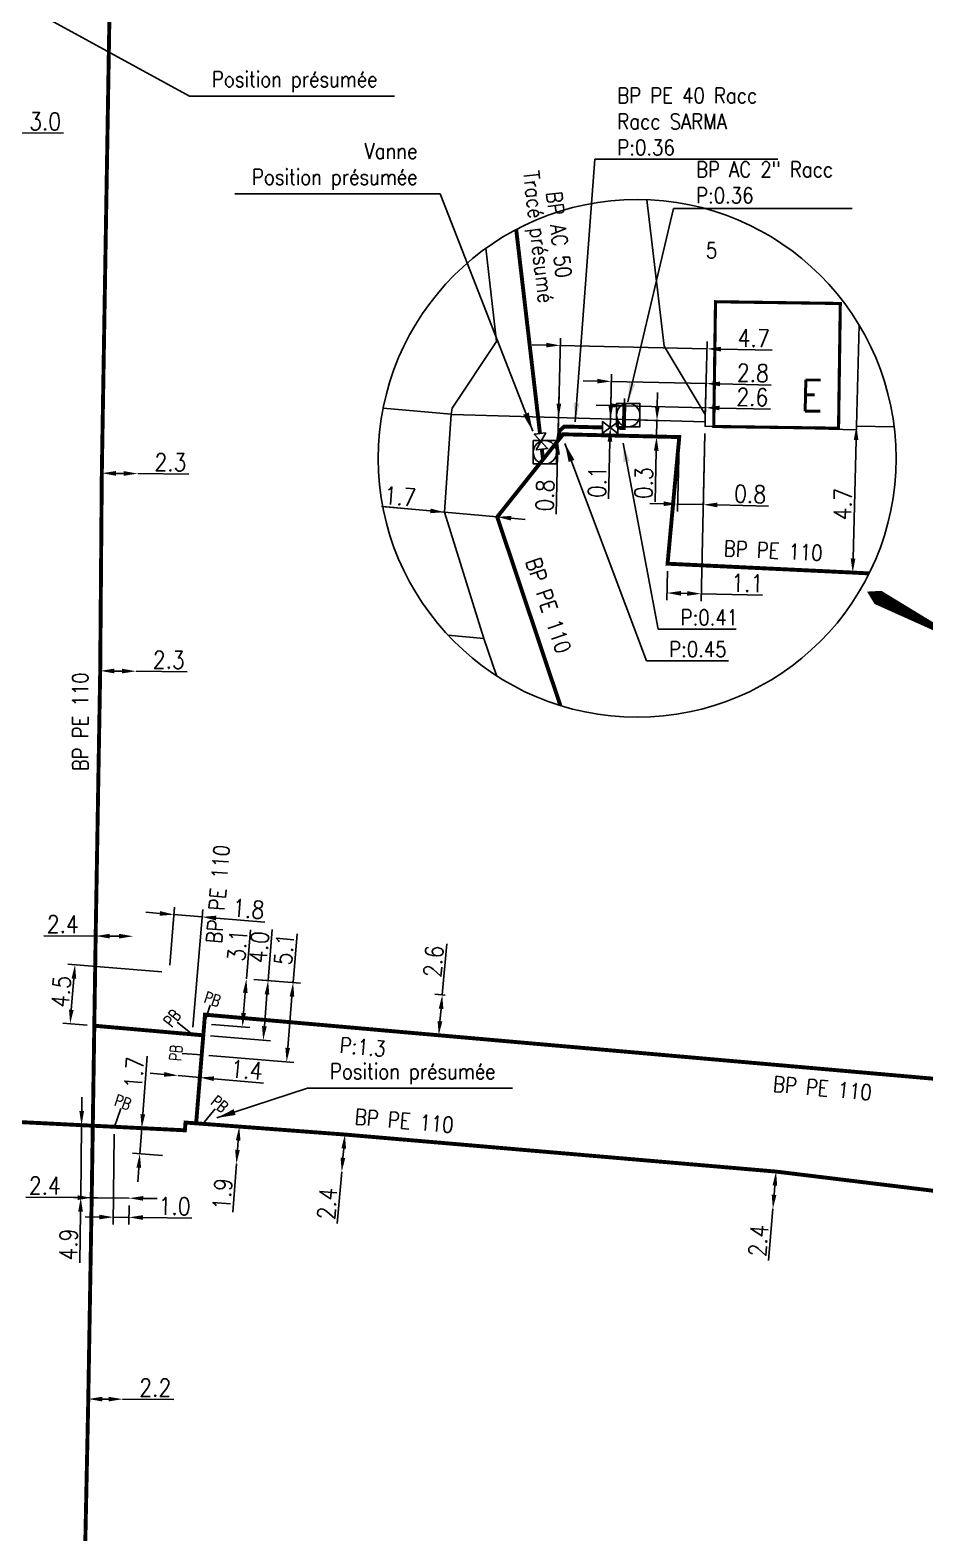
# Model space of a CAD drawing. Header units: millimetres. Extents: x 185000 to 186000, y 127990 to 129010.
# Drawn here: x 185053.1 to 185110.4, y 128600.3 to 128696.7 of the extents above; entities that cross this region are included whole.
import ezdxf
from ezdxf.enums import TextEntityAlignment as Align

# ---------------------------------------------------------------- set-up
doc = ezdxf.new("R2010")
doc.units = ezdxf.units.MM
doc.header["$PDMODE"] = 34
doc.linetypes.add('L_25_PE', pattern=[2000, 1000, 1000])
doc.layers.get('0').update_dxf_attribs({"linetype": 'CONTINUOUS'})
doc.layers.get('DEFPOINTS').update_dxf_attribs({"linetype": 'CONTINUOUS'})
for name, color, linetype in [('L_150', 1, 'CONTINUOUS'), ('L_340', 7, 'CONTINUOUS'), ('L_900', 7, 'CONTINUOUS')]:
    doc.layers.add(name, color=color, linetype=linetype)
doc.styles.add('G_ROMANS', font='ROMANS.SHX', dxfattribs={"width": 0.75})
doc.styles.get("Standard").update_dxf_attribs({"font": 'romans.shx', "width": 0.85})
doc.dimstyles.get("Standard").update_dxf_attribs({"dimtxt": 1.5, "dimasz": 1.2, "dimexe": 0.625, "dimexo": 0.625, "dimgap": 0.25, "dimtad": 1, "dimdec": 1, "dimzin": 0, "dimdsep": 46, "dimtxsty": 'Standard', "dimcen": -0.5, "dimadec": 0, "dimazin": 0, "dimtfac": 1, "dimtdec": 1, "dimtmove": 0, "dimatfit": 3, "dimfxl": 0, "dimtolj": 1, "dimtzin": 0, "dimarcsym": 0})

# ---------------------------------------------------------------- blocks, each defined once
blk = doc.blocks.new('*D486')
at = {"layer": 'DEFPOINTS', "color": 0, "linetype": 'Continuous', "transparency": 16777216}
for p in [(185100.88, 128623.499), (185100.673, 128621.107), (185100.673, 128621.107)]:
    blk.add_point(p, dxfattribs=at)
at = {"layer": 'L_150', "color": 0, "linetype": 'Continuous', "lineweight": -2, "transparency": 16777216}
for p, q in [((185100.802, 128622.602), (185100.751, 128622.004)), ((185100.673, 128621.107), (185100.387, 128617.796))]:
    blk.add_line(p, q, dxfattribs=at)
at = {"layer": 'L_150', "color": 0, "linetype": 'Continuous', "transparency": 16777216}
for points in [[(185100.653, 128622.615), (185100.952, 128622.589), (185100.88, 128623.499)], [(185100.601, 128622.017), (185100.9, 128621.991), (185100.673, 128621.107)]]:
    blk.add_solid(points, dxfattribs=at)
at = {"layer": 'L_150', "color": 0, "linetype": 'Continuous', "transparency": 16777216, "insert": (185099.744, 128619.068), "char_height": 1.125, "attachment_point": 5, "rotation": 85.05959}
blk.add_mtext('\\A1;2.4', dxfattribs=at)
blk = doc.blocks.new('*D487')
at = {"layer": 'DEFPOINTS', "color": 0, "linetype": 'Continuous', "transparency": 16777216}
for p in [(185079.485, 128634.83), (185080.131, 128634.773), (185079.904, 128632.183)]:
    blk.add_point(p, dxfattribs=at)
at = {"layer": 'L_150', "color": 0, "linetype": 'Continuous', "lineweight": -2, "transparency": 16777216}
for p, q in [((185079.485, 128634.83), (185079.771, 128638.096)), ((185079.664, 128634.814), (185079.018, 128634.871)), ((185079.337, 128633.136), (185079.406, 128633.933)), ((185079.437, 128632.224), (185078.791, 128632.281))]:
    blk.add_line(p, q, dxfattribs=at)
at = {"layer": 'L_150', "color": 0, "linetype": 'Continuous', "transparency": 16777216}
for points in [[(185079.257, 128633.946), (185079.556, 128633.92), (185079.485, 128634.83)], [(185079.187, 128633.149), (185079.486, 128633.123), (185079.258, 128632.24)]]:
    blk.add_solid(points, dxfattribs=at)
at = {"layer": 'L_150', "color": 0, "linetype": 'Continuous', "transparency": 16777216, "insert": (185078.92, 128636.976), "char_height": 1.125, "attachment_point": 5, "rotation": 84.99631}
blk.add_mtext('\\A1;2.6', dxfattribs=at)
blk = doc.blocks.new('*D537')
at = {"layer": 'DEFPOINTS', "color": 0, "linetype": 'Continuous', "transparency": 16777216}
for p in [(185073.245, 128625.874), (185073.039, 128623.483), (185073.039, 128623.483)]:
    blk.add_point(p, dxfattribs=at)
at = {"layer": 'L_150', "color": 0, "linetype": 'Continuous', "lineweight": -2, "transparency": 16777216}
for p, q in [((185073.168, 128624.978), (185073.116, 128624.38)), ((185073.039, 128623.483), (185072.752, 128620.171))]:
    blk.add_line(p, q, dxfattribs=at)
at = {"layer": 'L_150', "color": 0, "linetype": 'Continuous', "transparency": 16777216}
for points in [[(185073.018, 128624.99), (185073.317, 128624.965), (185073.245, 128625.874)], [(185072.967, 128624.393), (185073.266, 128624.367), (185073.039, 128623.483)]]:
    blk.add_solid(points, dxfattribs=at)
at = {"layer": 'L_150', "color": 0, "linetype": 'Continuous', "transparency": 16777216, "insert": (185072.11, 128621.443), "char_height": 1.125, "attachment_point": 5, "rotation": 85.06011}
blk.add_mtext('\\A1;2.4', dxfattribs=at)
blk = doc.blocks.new('*D814')
at = {"layer": 'DEFPOINTS', "color": 0, "linetype": 'Continuous', "transparency": 16777216}
for p in [(185048.936, 128690.139), (185048.936, 128690.139), (185051.936, 128690.107)]:
    blk.add_point(p, dxfattribs=at)
at = {"layer": 'L_150', "color": 0, "linetype": 'Continuous', "lineweight": -2, "transparency": 16777216}
for p, q in [((185049.836, 128690.129), (185051.036, 128690.117)), ((185051.936, 128690.107), (185055.214, 128690.073))]:
    blk.add_line(p, q, dxfattribs=at)
at = {"layer": 'L_150', "color": 0, "linetype": 'Continuous', "transparency": 16777216}
for points in [[(185049.837, 128690.279), (185049.834, 128689.979), (185048.936, 128690.139)], [(185051.037, 128690.267), (185051.034, 128689.967), (185051.936, 128690.107)]]:
    blk.add_solid(points, dxfattribs=at)
at = {"layer": 'L_150', "color": 0, "linetype": 'Continuous', "transparency": 16777216, "insert": (185054.033, 128690.835), "char_height": 1.125, "attachment_point": 5, "rotation": 359.40067}
blk.add_mtext('\\A1;3.0', dxfattribs=at)
blk = doc.blocks.new('*D819')
at = {"layer": 'DEFPOINTS', "color": 0, "linetype": 'Continuous', "transparency": 16777216}
for p in [(185062.553, 128629.655), (185062.553, 128629.655), (185064.003, 128630.16)]:
    blk.add_point(p, dxfattribs=at)
at = {"layer": 'L_150', "color": 0, "linetype": 'Continuous', "lineweight": -2, "transparency": 16777216}
for p, q in [((185061.657, 128629.733), (185060.76, 128629.812)), ((185062.553, 128629.655), (185063.948, 128629.532)), ((185063.962, 128629.693), (185063.907, 128629.065)), ((185064.845, 128629.454), (185068.02, 128629.175))]:
    blk.add_line(p, q, dxfattribs=at)
at = {"layer": 'L_150', "color": 0, "linetype": 'Continuous', "transparency": 16777216}
for points in [[(185061.67, 128629.883), (185061.644, 128629.584), (185062.553, 128629.655)], [(185064.858, 128629.603), (185064.832, 128629.304), (185063.948, 128629.532)]]:
    blk.add_solid(points, dxfattribs=at)
at = {"layer": 'L_150', "color": 0, "linetype": 'Continuous', "transparency": 16777216, "insert": (185066.946, 128630.022), "char_height": 1.125, "attachment_point": 5, "rotation": 354.98733}
blk.add_mtext('\\A1;1.4', dxfattribs=at)
blk = doc.blocks.new('*D820')
at = {"layer": 'DEFPOINTS', "color": 0, "linetype": 'Continuous', "transparency": 16777216}
for p in [(185073.245, 128625.874), (185073.039, 128623.483), (185073.039, 128623.483)]:
    blk.add_point(p, dxfattribs=at)
at = {"layer": 'L_150', "color": 0, "linetype": 'Continuous', "lineweight": -2, "transparency": 16777216}
for p, q in [((185073.168, 128624.978), (185073.116, 128624.38)), ((185073.039, 128623.483), (185072.752, 128620.171))]:
    blk.add_line(p, q, dxfattribs=at)
at = {"layer": 'L_150', "color": 0, "linetype": 'Continuous', "transparency": 16777216}
for points in [[(185073.018, 128624.99), (185073.317, 128624.965), (185073.245, 128625.874)], [(185072.967, 128624.393), (185073.266, 128624.367), (185073.039, 128623.483)]]:
    blk.add_solid(points, dxfattribs=at)
at = {"layer": 'L_150', "color": 0, "linetype": 'Continuous', "transparency": 16777216, "insert": (185072.11, 128621.443), "char_height": 1.125, "attachment_point": 5, "rotation": 85.06011}
blk.add_mtext('\\A1;2.4', dxfattribs=at)
blk = doc.blocks.new('*D821')
at = {"layer": 'DEFPOINTS', "color": 0, "linetype": 'Continuous', "transparency": 16777216}
for p in [(185066.931, 128635.861), (185066.931, 128635.861), (185064.228, 128632.973)]:
    blk.add_point(p, dxfattribs=at)
at = {"layer": 'L_340', "color": 0, "linetype": 'Continuous', "lineweight": -2, "transparency": 16777216}
for p, q in [((185066.931, 128635.861), (185067.189, 128638.992)), ((185066.751, 128633.668), (185066.857, 128634.964)), ((185064.695, 128632.934), (185067.144, 128632.733))]:
    blk.add_line(p, q, dxfattribs=at)
at = {"layer": 'L_340', "color": 0, "linetype": 'Continuous', "transparency": 16777216}
for points in [[(185066.708, 128634.976), (185067.007, 128634.951), (185066.931, 128635.861)], [(185066.601, 128633.68), (185066.9, 128633.656), (185066.677, 128632.771)]]:
    blk.add_solid(points, dxfattribs=at)
at = {"layer": 'L_340', "color": 0, "linetype": 'Continuous', "transparency": 16777216, "insert": (185066.355, 128638.005), "char_height": 1.125, "attachment_point": 5, "rotation": 85.28995}
blk.add_mtext('\\A1;3.1', dxfattribs=at)
blk = doc.blocks.new('*D822')
at = {"layer": 'DEFPOINTS', "color": 0, "linetype": 'Continuous', "transparency": 16777216}
for p in [(185066.931, 128635.861), (185069.925, 128635.614), (185064.065, 128630.977)]:
    blk.add_point(p, dxfattribs=at)
at = {"layer": 'L_340', "color": 0, "linetype": 'Continuous', "lineweight": -2, "transparency": 16777216}
for p, q in [((185069.925, 128635.614), (185070.183, 128638.745)), ((185067.399, 128635.822), (185070.392, 128635.576)), ((185069.58, 128631.426), (185069.851, 128634.717)), ((185064.533, 128630.939), (185069.973, 128630.491))]:
    blk.add_line(p, q, dxfattribs=at)
at = {"layer": 'L_340', "color": 0, "linetype": 'Continuous', "transparency": 16777216}
for points in [[(185069.702, 128634.729), (185070.001, 128634.705), (185069.925, 128635.614)], [(185069.43, 128631.438), (185069.729, 128631.414), (185069.506, 128630.529)]]:
    blk.add_solid(points, dxfattribs=at)
at = {"layer": 'L_340', "color": 0, "linetype": 'Continuous', "transparency": 16777216, "insert": (185069.349, 128637.758), "char_height": 1.125, "attachment_point": 5, "rotation": 85.28995}
blk.add_mtext('\\A1;5.1', dxfattribs=at)
blk = doc.blocks.new('*D823')
at = {"layer": 'DEFPOINTS', "color": 0, "linetype": 'Continuous', "transparency": 16777216}
for p in [(185062.287, 128639.978), (185061.981, 128636.269), (185063.469, 128632.298)]:
    blk.add_point(p, dxfattribs=at)
at = {"layer": 'L_340', "color": 0, "linetype": 'Continuous', "lineweight": -2, "transparency": 16777216}
for p, q in [((185062.019, 128636.736), (185062.325, 128640.446)), ((185063.507, 128632.765), (185064.128, 128640.297)), ((185061.39, 128640.052), (185060.493, 128640.126)), ((185062.287, 128639.978), (185064.089, 128639.83)), ((185064.986, 128639.756), (185068.118, 128639.498))]:
    blk.add_line(p, q, dxfattribs=at)
at = {"layer": 'L_340', "color": 0, "linetype": 'Continuous', "transparency": 16777216}
for points in [[(185061.402, 128640.202), (185061.377, 128639.903), (185062.287, 128639.978)], [(185064.998, 128639.906), (185064.974, 128639.607), (185064.089, 128639.83)]]:
    blk.add_solid(points, dxfattribs=at)
at = {"layer": 'L_340', "color": 0, "linetype": 'Continuous', "transparency": 16777216, "insert": (185067.062, 128640.338), "char_height": 1.125, "attachment_point": 5, "rotation": 355.28995}
blk.add_mtext('\\A1;1.8', dxfattribs=at)
blk = doc.blocks.new('L_340_13')
at = {"color": 0, "linetype": 'Continuous', "flags": 128}
blk.add_lwpolyline([(0, 0), (0, 1.25)], dxfattribs=at)
at = {"color": 0, "linetype": 'Continuous', "style": 'G_ROMANS', "width": 0.75}
blk.add_text('PB', height=0.75, dxfattribs=at).set_placement((0, 1.663), align=Align.MIDDLE)
at = {"color": 0, "linetype": 'Continuous', "width": 0.75, "flags": 3}
for tag, p in [('DEF_LEG', (0, -10)), ('DEF_COUP', (0, -12.5)), ('DEF_TYPE', (0, -15))]:
    blk.add_attdef(tag, text='', height=1.2, dxfattribs=at).set_placement(p, align=Align.MIDDLE)
blk = doc.blocks.new('*D824')
at = {"layer": 'DEFPOINTS', "color": 0, "linetype": 'Continuous', "transparency": 16777216}
for p in [(185057.663, 128668.277), (185059.963, 128668.252), (185059.963, 128668.252)]:
    blk.add_point(p, dxfattribs=at)
at = {"layer": 'L_150', "color": 0, "linetype": 'Continuous', "lineweight": -2, "transparency": 16777216}
for p, q in [((185058.563, 128668.267), (185059.063, 128668.262)), ((185059.963, 128668.252), (185063.242, 128668.217))]:
    blk.add_line(p, q, dxfattribs=at)
at = {"layer": 'L_150', "color": 0, "linetype": 'Continuous', "transparency": 16777216}
for points in [[(185058.565, 128668.417), (185058.562, 128668.117), (185057.663, 128668.277)], [(185059.065, 128668.412), (185059.062, 128668.112), (185059.963, 128668.252)]]:
    blk.add_solid(points, dxfattribs=at)
at = {"layer": 'L_150', "color": 0, "linetype": 'Continuous', "transparency": 16777216, "insert": (185062.06, 128668.98), "char_height": 1.125, "attachment_point": 5, "rotation": 359.38921}
blk.add_mtext('\\A1;2.3', dxfattribs=at)
blk = doc.blocks.new('*D825')
at = {"layer": 'DEFPOINTS', "color": 0, "linetype": 'Continuous', "transparency": 16777216}
for p in [(185057.56, 128655.605), (185059.86, 128655.58), (185059.86, 128655.58)]:
    blk.add_point(p, dxfattribs=at)
at = {"layer": 'L_150', "color": 0, "linetype": 'Continuous', "lineweight": -2, "transparency": 16777216}
for p, q in [((185058.46, 128655.595), (185058.96, 128655.59)), ((185059.86, 128655.58), (185063.138, 128655.545))]:
    blk.add_line(p, q, dxfattribs=at)
at = {"layer": 'L_150', "color": 0, "linetype": 'Continuous', "transparency": 16777216}
for points in [[(185058.462, 128655.745), (185058.458, 128655.445), (185057.56, 128655.605)], [(185058.962, 128655.74), (185058.958, 128655.44), (185059.86, 128655.58)]]:
    blk.add_solid(points, dxfattribs=at)
at = {"layer": 'L_150', "color": 0, "linetype": 'Continuous', "transparency": 16777216, "insert": (185061.957, 128656.308), "char_height": 1.125, "attachment_point": 5, "rotation": 359.38864}
blk.add_mtext('\\A1;2.3', dxfattribs=at)
blk = doc.blocks.new('*D839')
at = {"layer": 'DEFPOINTS', "color": 0, "linetype": 'Continuous', "transparency": 16777216}
for p in [(185056.796, 128608.916), (185058.996, 128608.907), (185058.996, 128608.907)]:
    blk.add_point(p, dxfattribs=at)
at = {"layer": 'L_150', "color": 0, "linetype": 'Continuous', "lineweight": -2, "transparency": 16777216}
for p, q in [((185057.696, 128608.912), (185058.096, 128608.911)), ((185058.996, 128608.907), (185062.275, 128608.893))]:
    blk.add_line(p, q, dxfattribs=at)
at = {"layer": 'L_150', "color": 0, "linetype": 'Continuous', "transparency": 16777216}
for points in [[(185057.697, 128609.062), (185057.695, 128608.762), (185056.796, 128608.916)], [(185058.097, 128609.061), (185058.095, 128608.761), (185058.996, 128608.907)]]:
    blk.add_solid(points, dxfattribs=at)
at = {"layer": 'L_150', "color": 0, "linetype": 'Continuous', "transparency": 16777216, "insert": (185061.088, 128609.648), "char_height": 1.125, "attachment_point": 5, "rotation": 359.76558}
blk.add_mtext('\\A1;2.2', dxfattribs=at)
blk = doc.blocks.new('*D840')
at = {"layer": 'DEFPOINTS', "color": 0, "linetype": 'Continuous', "transparency": 16777216}
for p in [(185057.269, 128638.601), (185059.669, 128638.588), (185059.669, 128638.588)]:
    blk.add_point(p, dxfattribs=at)
at = {"layer": 'L_150', "color": 0, "linetype": 'Continuous', "lineweight": -2, "transparency": 16777216}
for p, q in [((185057.269, 128638.601), (185053.945, 128638.619)), ((185058.769, 128638.593), (185058.169, 128638.596))]:
    blk.add_line(p, q, dxfattribs=at)
at = {"layer": 'L_150', "color": 0, "linetype": 'Continuous', "transparency": 16777216}
for points in [[(185058.17, 128638.746), (185058.168, 128638.446), (185057.269, 128638.601)], [(185058.77, 128638.743), (185058.768, 128638.443), (185059.669, 128638.588)]]:
    blk.add_solid(points, dxfattribs=at)
at = {"layer": 'L_150', "color": 0, "linetype": 'Continuous', "transparency": 16777216, "insert": (185055.161, 128639.362), "char_height": 1.125, "attachment_point": 5, "rotation": 359.69381}
blk.add_mtext('\\A1;2.4', dxfattribs=at)
blk = doc.blocks.new('*D67')
at = {"layer": 'DEFPOINTS', "color": 0, "linetype": 'Continuous', "transparency": 16777216}
for p in [(185066.931, 128635.861), (185068.323, 128635.746), (185064.168, 128632.236)]:
    blk.add_point(p, dxfattribs=at)
at = {"layer": 'L_150', "color": 0, "linetype": 'Continuous', "lineweight": -2, "transparency": 16777216}
for p, q in [((185068.323, 128635.746), (185068.592, 128639.014)), ((185067.399, 128635.822), (185068.79, 128635.708)), ((185068.082, 128632.817), (185068.249, 128634.849)), ((185064.635, 128632.198), (185068.475, 128631.881))]:
    blk.add_line(p, q, dxfattribs=at)
at = {"layer": 'L_150', "color": 0, "linetype": 'Continuous', "transparency": 16777216}
for points in [[(185068.1, 128634.861), (185068.399, 128634.837), (185068.323, 128635.746)], [(185067.932, 128632.829), (185068.231, 128632.805), (185068.008, 128631.92)]]:
    blk.add_solid(points, dxfattribs=at)
at = {"layer": 'L_150', "color": 0, "linetype": 'Continuous', "transparency": 16777216, "insert": (185067.747, 128637.89), "char_height": 1.125, "attachment_point": 5, "rotation": 85.28995}
blk.add_mtext('\\A1;4.0', dxfattribs=at)
blk = doc.blocks.new('*D68')
at = {"layer": 'DEFPOINTS', "color": 0, "linetype": 'Continuous', "transparency": 16777216}
for p in [(185066.472, 128626.385), (185066.291, 128623.992), (185066.291, 128623.992)]:
    blk.add_point(p, dxfattribs=at)
at = {"layer": 'L_150', "color": 0, "linetype": 'Continuous', "lineweight": -2, "transparency": 16777216}
for p, q in [((185066.404, 128625.487), (185066.359, 128624.889)), ((185066.291, 128623.992), (185066.059, 128620.904))]:
    blk.add_line(p, q, dxfattribs=at)
at = {"layer": 'L_150', "color": 0, "linetype": 'Continuous', "transparency": 16777216}
for points in [[(185066.254, 128625.499), (185066.553, 128625.476), (185066.472, 128626.385)], [(185066.209, 128624.9), (185066.508, 128624.878), (185066.291, 128623.992)]]:
    blk.add_solid(points, dxfattribs=at)
at = {"layer": 'L_150', "color": 0, "linetype": 'Continuous', "transparency": 16777216, "insert": (185065.393, 128622.055), "char_height": 1.125, "attachment_point": 5, "rotation": 85.69097}
blk.add_mtext('\\A1;1.9', dxfattribs=at)
blk = doc.blocks.new('*D69')
at = {"layer": 'DEFPOINTS', "color": 0, "linetype": 'Continuous', "transparency": 16777216}
for p in [(185060.222, 128626.275), (185060.1, 128624.644), (185062.014, 128624.5)]:
    blk.add_point(p, dxfattribs=at)
at = {"layer": 'L_150', "color": 0, "linetype": 'Continuous', "lineweight": -2, "transparency": 16777216}
for p, q in [((185060.29, 128627.173), (185060.57, 128630.889)), ((185060.1, 128624.644), (185060.222, 128626.275)), ((185061.547, 128624.535), (185059.632, 128624.68)), ((185060.032, 128623.747), (185059.964, 128622.849))]:
    blk.add_line(p, q, dxfattribs=at)
at = {"layer": 'L_150', "color": 0, "linetype": 'Continuous', "transparency": 16777216}
for points in [[(185060.14, 128627.184), (185060.44, 128627.161), (185060.222, 128626.275)], [(185059.882, 128623.758), (185060.181, 128623.736), (185060.1, 128624.644)]]:
    blk.add_solid(points, dxfattribs=at)
at = {"layer": 'L_150', "color": 0, "linetype": 'Continuous', "transparency": 16777216, "insert": (185059.738, 128629.828), "char_height": 1.125, "attachment_point": 5, "rotation": 85.69097}
blk.add_mtext('\\A1;1.7', dxfattribs=at)
blk = doc.blocks.new('*D71')
at = {"layer": 'DEFPOINTS', "color": 0, "linetype": 'Continuous', "transparency": 16777216}
for p in [(185055.946, 128636.766), (185061.981, 128636.269), (185057.182, 128632.852)]:
    blk.add_point(p, dxfattribs=at)
at = {"layer": 'L_150', "color": 0, "linetype": 'Continuous', "lineweight": -2, "transparency": 16777216}
for p, q in [((185061.514, 128636.307), (185055.479, 128636.804)), ((185055.708, 128633.877), (185055.873, 128635.869)), ((185056.715, 128632.891), (185055.167, 128633.018))]:
    blk.add_line(p, q, dxfattribs=at)
at = {"layer": 'L_150', "color": 0, "linetype": 'Continuous', "transparency": 16777216}
for points in [[(185055.723, 128635.881), (185056.022, 128635.857), (185055.946, 128636.766)], [(185055.559, 128633.889), (185055.858, 128633.864), (185055.635, 128632.98)]]:
    blk.add_solid(points, dxfattribs=at)
at = {"layer": 'L_150', "color": 0, "linetype": 'Continuous', "transparency": 16777216, "insert": (185055.051, 128635.035), "char_height": 1.125, "attachment_point": 5, "rotation": 85.28995}
blk.add_mtext('\\A1;4.5', dxfattribs=at)
blk = doc.blocks.new('*D257')
at = {"layer": 'DEFPOINTS', "color": 0, "linetype": 'Continuous', "transparency": 16777216}
for p in [(185096.326, 128671.286), (185093.925, 128662.475), (185093.883, 128660.597)]:
    blk.add_point(p, dxfattribs=at)
at = {"layer": 'L_900', "color": 0, "linetype": 'Continuous', "lineweight": -2, "transparency": 16777216}
for p, q in [((185096.316, 128670.817), (185096.072, 128660.079)), ((185093.915, 128662.007), (185093.872, 128660.129)), ((185094.783, 128660.577), (185095.182, 128660.568)), ((185096.082, 128660.547), (185100.006, 128660.458))]:
    blk.add_line(p, q, dxfattribs=at)
at = {"layer": 'L_900', "color": 0, "linetype": 'Continuous', "transparency": 16777216}
for points in [[(185094.786, 128660.727), (185094.779, 128660.427), (185093.883, 128660.597)], [(185095.186, 128660.718), (185095.179, 128660.418), (185096.082, 128660.547)]]:
    blk.add_solid(points, dxfattribs=at)
at = {"layer": 'L_900', "color": 0, "linetype": 'Continuous', "transparency": 16777216, "insert": (185099.039, 128661.23), "char_height": 1.125, "attachment_point": 5, "rotation": 358.69824}
blk.add_mtext('\\A1;1.1', dxfattribs=at)
blk = doc.blocks.new('*D258')
at = {"layer": 'DEFPOINTS', "color": 0, "linetype": 'Continuous', "transparency": 16777216}
for p in [(185106.031, 128671.304), (185106.031, 128671.304), (185105.79, 128661.907)]:
    blk.add_point(p, dxfattribs=at)
at = {"layer": 'L_900', "color": 0, "linetype": 'Continuous', "lineweight": -2, "transparency": 16777216}
blk.add_line((185105.813, 128662.807), (185106.008, 128670.404), dxfattribs=at)
at = {"layer": 'L_900', "color": 0, "linetype": 'Continuous', "transparency": 16777216}
for points in [[(185105.858, 128670.408), (185106.158, 128670.401), (185106.031, 128671.304)], [(185105.663, 128662.811), (185105.963, 128662.803), (185105.79, 128661.907)]]:
    blk.add_solid(points, dxfattribs=at)
at = {"layer": 'L_900', "color": 0, "linetype": 'Continuous', "transparency": 16777216, "insert": (185105.152, 128666.285), "char_height": 1.125, "attachment_point": 5, "rotation": 88.53106}
blk.add_mtext('\\A1;4.7', dxfattribs=at)
blk = doc.blocks.new('*D259')
at = {"layer": 'DEFPOINTS', "color": 0, "linetype": 'Continuous', "transparency": 16777216}
for p in [(185096.444, 128676.255), (185096.326, 128671.286), (185086.902, 128670.361)]:
    blk.add_point(p, dxfattribs=at)
at = {"layer": 'L_900', "color": 0, "linetype": 'Continuous', "lineweight": -2, "transparency": 16777216}
for p, q in [((185086.913, 128670.829), (185087.058, 128676.938)), ((185086.147, 128676.49), (185085.247, 128676.511)), ((185087.047, 128676.47), (185096.444, 128676.255)), ((185096.337, 128671.754), (185096.455, 128676.723)), ((185097.344, 128676.234), (185100.622, 128676.159))]:
    blk.add_line(p, q, dxfattribs=at)
at = {"layer": 'L_900', "color": 0, "linetype": 'Continuous', "transparency": 16777216}
for points in [[(185086.15, 128676.64), (185086.144, 128676.34), (185087.047, 128676.47)], [(185097.347, 128676.384), (185097.341, 128676.084), (185096.444, 128676.255)]]:
    blk.add_solid(points, dxfattribs=at)
at = {"layer": 'L_900', "color": 0, "linetype": 'Continuous', "transparency": 16777216, "insert": (185099.45, 128676.936), "char_height": 1.125, "attachment_point": 5, "rotation": 358.68983}
blk.add_mtext('\\A1;4.7', dxfattribs=at)
blk = doc.blocks.new('*D260')
at = {"layer": 'DEFPOINTS', "color": 0, "linetype": 'Continuous', "transparency": 16777216}
for p in [(185096.391, 128674.022), (185090.254, 128671.202), (185096.326, 128671.286)]:
    blk.add_point(p, dxfattribs=at)
at = {"layer": 'L_900', "color": 0, "linetype": 'Continuous', "lineweight": -2, "transparency": 16777216}
for p, q in [((185089.424, 128674.181), (185088.524, 128674.201)), ((185090.265, 128671.67), (185090.335, 128674.629)), ((185090.324, 128674.16), (185096.391, 128674.022)), ((185096.337, 128671.754), (185096.402, 128674.491)), ((185097.291, 128674.002), (185100.569, 128673.927))]:
    blk.add_line(p, q, dxfattribs=at)
at = {"layer": 'L_900', "color": 0, "linetype": 'Continuous', "transparency": 16777216}
for points in [[(185089.428, 128674.33), (185089.421, 128674.031), (185090.324, 128674.16)], [(185097.294, 128674.152), (185097.288, 128673.852), (185096.391, 128674.022)]]:
    blk.add_solid(points, dxfattribs=at)
at = {"layer": 'L_900', "color": 0, "linetype": 'Continuous', "transparency": 16777216, "insert": (185099.397, 128674.704), "char_height": 1.125, "attachment_point": 5, "rotation": 358.69824}
blk.add_mtext('\\A1;2.8', dxfattribs=at)
blk = doc.blocks.new('*D261')
at = {"layer": 'DEFPOINTS', "color": 0, "linetype": 'Continuous', "transparency": 16777216}
for p in [(185096.353, 128672.479), (185091.135, 128671.716), (185096.326, 128671.286)]:
    blk.add_point(p, dxfattribs=at)
at = {"layer": 'L_900', "color": 0, "linetype": 'Continuous', "lineweight": -2, "transparency": 16777216}
for p, q in [((185091.145, 128672.185), (185091.166, 128673.066)), ((185090.255, 128672.618), (185089.355, 128672.639)), ((185091.155, 128672.598), (185096.353, 128672.479)), ((185096.337, 128671.754), (185096.364, 128672.947)), ((185097.253, 128672.458), (185100.531, 128672.383))]:
    blk.add_line(p, q, dxfattribs=at)
at = {"layer": 'L_900', "color": 0, "linetype": 'Continuous', "transparency": 16777216}
for points in [[(185090.259, 128672.768), (185090.252, 128672.468), (185091.155, 128672.598)], [(185097.257, 128672.608), (185097.25, 128672.308), (185096.353, 128672.479)]]:
    blk.add_solid(points, dxfattribs=at)
at = {"layer": 'L_900', "color": 0, "linetype": 'Continuous', "transparency": 16777216, "insert": (185099.359, 128673.16), "char_height": 1.125, "attachment_point": 5, "rotation": 358.68983}
blk.add_mtext('\\A1;2.6', dxfattribs=at)
blk = doc.blocks.new('*D262')
at = {"layer": 'DEFPOINTS', "color": 0, "linetype": 'Continuous', "transparency": 16777216}
for p in [(185079.62, 128665.78), (185079.62, 128665.78), (185083.006, 128665.473)]:
    blk.add_point(p, dxfattribs=at)
at = {"layer": 'L_900', "color": 0, "linetype": 'Continuous', "lineweight": -2, "transparency": 16777216}
for p, q in [((185078.724, 128665.861), (185075.594, 128666.145)), ((185083.006, 128665.473), (185079.62, 128665.78)), ((185083.902, 128665.392), (185084.799, 128665.311))]:
    blk.add_line(p, q, dxfattribs=at)
at = {"layer": 'L_900', "color": 0, "linetype": 'Continuous', "transparency": 16777216}
for points in [[(185078.737, 128666.011), (185078.71, 128665.712), (185079.62, 128665.78)], [(185083.916, 128665.542), (185083.889, 128665.243), (185083.006, 128665.473)]]:
    blk.add_solid(points, dxfattribs=at)
at = {"layer": 'L_900', "color": 0, "linetype": 'Continuous', "transparency": 16777216, "insert": (185076.779, 128666.79), "char_height": 1.125, "attachment_point": 5, "rotation": 354.82601}
blk.add_mtext('\\A1;1.7', dxfattribs=at)
blk = doc.blocks.new('*D263')
at = {"layer": 'DEFPOINTS', "color": 0, "linetype": 'Continuous', "transparency": 16777216}
for p in [(185086.937, 128671.84), (185086.937, 128671.84), (185086.902, 128670.361)]:
    blk.add_point(p, dxfattribs=at)
at = {"layer": 'L_900', "color": 0, "linetype": 'Continuous', "lineweight": -2, "transparency": 16777216}
for p, q in [((185086.958, 128672.74), (185086.979, 128673.64)), ((185086.937, 128671.84), (185086.902, 128670.361)), ((185086.88, 128669.461), (185086.789, 128665.642))]:
    blk.add_line(p, q, dxfattribs=at)
at = {"layer": 'L_900', "color": 0, "linetype": 'Continuous', "transparency": 16777216}
for points in [[(185086.808, 128672.743), (185087.108, 128672.736), (185086.937, 128671.84)], [(185086.73, 128669.464), (185087.03, 128669.457), (185086.902, 128670.361)]]:
    blk.add_solid(points, dxfattribs=at)
at = {"layer": 'L_900', "color": 0, "linetype": 'Continuous', "transparency": 16777216, "insert": (185086.068, 128666.848), "char_height": 1.125, "attachment_point": 5, "rotation": 88.63892}
blk.add_mtext('\\A1;0.8', dxfattribs=at)
blk = doc.blocks.new('*D264')
at = {"layer": 'DEFPOINTS', "color": 0, "linetype": 'Continuous', "transparency": 16777216}
for p in [(185090.735, 128671.728), (185093.245, 128671.653), (185090.71, 128670.688)]:
    blk.add_point(p, dxfattribs=at)
at = {"layer": 'L_900', "color": 0, "linetype": 'Continuous', "lineweight": -2, "transparency": 16777216}
for p, q in [((185093.266, 128672.553), (185093.288, 128673.453)), ((185091.204, 128671.714), (185093.714, 128671.64)), ((185093.245, 128671.653), (185093.22, 128670.614)), ((185091.179, 128670.674), (185093.689, 128670.6)), ((185093.199, 128669.714), (185093.121, 128666.436))]:
    blk.add_line(p, q, dxfattribs=at)
at = {"layer": 'L_900', "color": 0, "linetype": 'Continuous', "transparency": 16777216}
for points in [[(185093.116, 128672.557), (185093.416, 128672.55), (185093.245, 128671.653)], [(185093.049, 128669.718), (185093.349, 128669.71), (185093.22, 128670.614)]]:
    blk.add_solid(points, dxfattribs=at)
at = {"layer": 'L_900', "color": 0, "linetype": 'Continuous', "transparency": 16777216, "insert": (185092.4, 128667.643), "char_height": 1.125, "attachment_point": 5, "rotation": 88.63892}
blk.add_mtext('\\A1;0.3', dxfattribs=at)
blk = doc.blocks.new('*D265')
at = {"layer": 'DEFPOINTS', "color": 0, "linetype": 'Continuous', "transparency": 16777216}
for p in [(185096.326, 128671.286), (185094.675, 128670.594), (185096.212, 128666.262)]:
    blk.add_point(p, dxfattribs=at)
at = {"layer": 'L_900', "color": 0, "linetype": 'Continuous', "lineweight": -2, "transparency": 16777216}
for p, q in [((185094.665, 128670.125), (185094.567, 128665.83)), ((185096.316, 128670.817), (185096.201, 128665.793)), ((185093.678, 128666.32), (185092.778, 128666.34)), ((185094.578, 128666.299), (185096.212, 128666.262)), ((185097.112, 128666.241), (185100.39, 128666.167))]:
    blk.add_line(p, q, dxfattribs=at)
at = {"layer": 'L_900', "color": 0, "linetype": 'Continuous', "transparency": 16777216}
for points in [[(185093.681, 128666.469), (185093.675, 128666.17), (185094.578, 128666.299)], [(185097.115, 128666.391), (185097.108, 128666.092), (185096.212, 128666.262)]]:
    blk.add_solid(points, dxfattribs=at)
at = {"layer": 'L_900', "color": 0, "linetype": 'Continuous', "transparency": 16777216, "insert": (185099.218, 128666.944), "char_height": 1.125, "attachment_point": 5, "rotation": 358.69824}
blk.add_mtext('\\A1;0.8', dxfattribs=at)
blk = doc.blocks.new('*D266')
at = {"layer": 'DEFPOINTS', "color": 0, "linetype": 'Continuous', "transparency": 16777216}
for p in [(185090.254, 128671.202), (185090.267, 128671.742), (185090.267, 128671.742)]:
    blk.add_point(p, dxfattribs=at)
at = {"layer": 'L_900', "color": 0, "linetype": 'Continuous', "lineweight": -2, "transparency": 16777216}
for p, q in [((185090.288, 128672.641), (185090.309, 128673.541)), ((185090.267, 128671.742), (185090.254, 128671.202)), ((185090.232, 128670.302), (185090.145, 128666.644))]:
    blk.add_line(p, q, dxfattribs=at)
at = {"layer": 'L_900', "color": 0, "linetype": 'Continuous', "transparency": 16777216}
for points in [[(185090.138, 128672.645), (185090.438, 128672.638), (185090.267, 128671.742)], [(185090.082, 128670.306), (185090.382, 128670.298), (185090.254, 128671.202)]]:
    blk.add_solid(points, dxfattribs=at)
at = {"layer": 'L_900', "color": 0, "linetype": 'Continuous', "transparency": 16777216, "insert": (185089.421, 128667.714), "char_height": 1.125, "attachment_point": 5, "rotation": 88.63892}
blk.add_mtext('\\A1;0.1', dxfattribs=at)
blk = doc.blocks.new('L_300_09')
at = {"color": 0, "linetype": 'Continuous', "flags": 128}
blk.add_lwpolyline([(0.5, -0.375), (-0.5, 0.375), (-0.5, -0.375), (0.5, 0.375), (0.5, -0.375)], dxfattribs=at)
at = {"color": 0, "linetype": 'Continuous', "width": 0.75}
blk.add_attdef('NUM', text='', height=1, dxfattribs=at).set_placement((0, 1.691), align=Align.MIDDLE_CENTER)
at = {"color": 0, "linetype": 'Continuous', "width": 0.75, "flags": 3}
for tag, p in [('DEF_LEG', (0, -5)), ('DEF_COUP', (0, -7.5)), ('DEF_TYPE', (0, -10))]:
    blk.add_attdef(tag, text='', height=1.2, dxfattribs=at).set_placement(p, align=Align.MIDDLE)
blk = doc.blocks.new('*D320')
at = {"layer": 'DEFPOINTS', "color": 0, "linetype": 'Continuous', "transparency": 16777216}
for p in [(185058.466, 128626.372), (185059.415, 128621.792), (185059.401, 128620.565)]:
    blk.add_point(p, dxfattribs=at)
at = {"layer": 'L_340', "color": 0, "linetype": 'Continuous', "lineweight": -2, "transparency": 16777216}
for p, q in [((185058.461, 128625.903), (185058.396, 128620.107)), ((185059.41, 128621.323), (185059.396, 128620.096)), ((185057.501, 128620.586), (185056.601, 128620.596)), ((185058.401, 128620.576), (185059.401, 128620.565)), ((185060.301, 128620.555), (185063.443, 128620.519))]:
    blk.add_line(p, q, dxfattribs=at)
at = {"layer": 'L_340', "color": 0, "linetype": 'Continuous', "transparency": 16777216}
for points in [[(185057.503, 128620.736), (185057.499, 128620.436), (185058.401, 128620.576)], [(185060.303, 128620.705), (185060.299, 128620.405), (185059.401, 128620.565)]]:
    blk.add_solid(points, dxfattribs=at)
at = {"layer": 'L_340', "color": 0, "linetype": 'Continuous', "transparency": 16777216, "insert": (185062.33, 128621.282), "char_height": 1.125, "attachment_point": 5, "rotation": 359.3572}
blk.add_mtext('\\A1;1.0', dxfattribs=at)
blk = doc.blocks.new('*D321')
at = {"layer": 'DEFPOINTS', "color": 0, "linetype": 'Continuous', "transparency": 16777216}
for p in [(185057.015, 128621.819), (185059.415, 128621.792), (185059.415, 128621.792)]:
    blk.add_point(p, dxfattribs=at)
at = {"layer": 'L_150', "color": 0, "linetype": 'Continuous', "lineweight": -2, "transparency": 16777216}
for p, q in [((185056.115, 128621.829), (185052.791, 128621.866)), ((185059.415, 128621.792), (185057.015, 128621.819)), ((185060.315, 128621.782), (185061.215, 128621.772))]:
    blk.add_line(p, q, dxfattribs=at)
at = {"layer": 'L_150', "color": 0, "linetype": 'Continuous', "transparency": 16777216}
for points in [[(185056.117, 128621.979), (185056.113, 128621.679), (185057.015, 128621.819)], [(185060.316, 128621.932), (185060.313, 128621.632), (185059.415, 128621.792)]]:
    blk.add_solid(points, dxfattribs=at)
at = {"layer": 'L_150', "color": 0, "linetype": 'Continuous', "transparency": 16777216, "insert": (185054.012, 128622.602), "char_height": 1.125, "attachment_point": 5, "rotation": 359.3572}
blk.add_mtext('\\A1;2.4', dxfattribs=at)
blk = doc.blocks.new('*D322')
at = {"layer": 'DEFPOINTS', "color": 0, "linetype": 'Continuous', "transparency": 16777216}
for p in [(185056.363, 128626.476), (185056.311, 128621.827), (185059.415, 128621.792)]:
    blk.add_point(p, dxfattribs=at)
at = {"layer": 'L_150', "color": 0, "linetype": 'Continuous', "lineweight": -2, "transparency": 16777216}
for p, q in [((185056.373, 128627.376), (185056.383, 128628.276)), ((185056.363, 128626.476), (185056.311, 128621.827)), ((185058.946, 128621.797), (185055.842, 128621.832)), ((185056.301, 128620.927), (185056.264, 128617.645))]:
    blk.add_line(p, q, dxfattribs=at)
at = {"layer": 'L_150', "color": 0, "linetype": 'Continuous', "transparency": 16777216}
for points in [[(185056.223, 128627.378), (185056.523, 128627.375), (185056.363, 128626.476)], [(185056.151, 128620.928), (185056.451, 128620.925), (185056.311, 128621.827)]]:
    blk.add_solid(points, dxfattribs=at)
at = {"layer": 'L_150', "color": 0, "linetype": 'Continuous', "transparency": 16777216, "insert": (185055.527, 128618.82), "char_height": 1.125, "attachment_point": 5, "rotation": 89.3572}
blk.add_mtext('\\A1;4.9', dxfattribs=at)

msp = doc.modelspace()

# ---------------------------------------------------------------- linework, layer by layer
at = {"layer": 'L_150', "linetype": 'L_25_PE', "flags": 128}
msp.add_lwpolyline([(185058.21, 128701.021, 0.25, 0.25, 0), (185058.199, 128700.396, 0.25, 0.25, 0), (185057.663, 128668.277, 0.25, 0.25, 0), (185057.56, 128655.605, 0.25, 0.25, 0), (185057.269, 128638.601, 0.25, 0.25, 0), (185057.182, 128632.852, 0.25, 0.25, 0), (185057.015, 128621.819, 0, 0, 0)], format="xyseb", dxfattribs=at)
at = {"layer": 'L_150', "linetype": 'L_25_PE', "const_width": 0.25, "flags": 128}
for points in [[(185063.709, 128626.593), (185063.999, 128630.161), (185064.065, 128630.977), (185064.168, 128632.236), (185064.228, 128632.973), (185064.275, 128633.56), (185072.36, 128632.848), (185079.904, 128632.183), (185114.418, 128629.151), (185118.658, 128628.792), (185120.321, 128629.953), (185120.856, 128629.974, 0.158671), (185123.255, 128630.962), (185124.687, 128631.938), (185125.211, 128634.077), (185123.361, 128637.501), (185122.627, 128639.783), (185120.369, 128645.357), (185117.678, 128653.394), (185119.146, 128655.236), (185119.626, 128655.838), (185119.985, 128656.288), (185121.536, 128656.251), (185123.536, 128656.204), (185123.138, 128651.895), (185129.07, 128651.611), (185134.982, 128651.298), (185149.593, 128651.139), (185155.775, 128650.954), (185164.441, 128651.007), (185171.221, 128650.675), (185171.221, 128650.675), (185171.808, 128651.255)], [(185132.101, 128392), (185133.895, 128396.145), (185133.895, 128396.145), (185134.47, 128399.7), (185134.829, 128401.925), (185136.425, 128405.988), (185136.686, 128407.505), (185138.037, 128416.062), (185138.582, 128421.602), (185138.684, 128425.502), (185138.802, 128434.958), (185138.594, 128454.669), (185138.883, 128468.974, -0.034941), (185141.022, 128487.278), (185143.999, 128503.091), (185145.875, 128515.642), (185146.562, 128522.071), (185146.622, 128522.638), (185147.171, 128534.708), (185147.313, 128536.73), (185147.641, 128542.944), (185147.687, 128548.31), (185147.468, 128553.395), (185147.335, 128556.882), (185147.25, 128558.48), (185146.912, 128563.118), (185146.912, 128563.118), (185146.416, 128570.079), (185146.416, 128570.079), (185146.416, 128570.079), (185145.793, 128577.198), (185145.793, 128577.198), (185145.793, 128577.198), (185145.793, 128577.198), (185144.675, 128584.322), (185144.675, 128584.322), (185141.7, 128599.056), (185139.278, 128607.568), (185136.446, 128612.068), (185136.412, 128612.738), (185135.884, 128614.541, 0.081777), (185123.864, 128620.696), (185100.88, 128623.499), (185073.245, 128625.874), (185066.472, 128626.385), (185064.131, 128626.561), (185063.026, 128626.644), (185062.989, 128626.146), (185060.223, 128626.284), (185058.466, 128626.372), (185056.363, 128626.476), (185050.77, 128626.756)]]:
    msp.add_lwpolyline(points, format="xyb", dxfattribs=at)
for points in [[(185057.182, 128632.852), (185063.469, 128632.298), (185064.168, 128632.236)], [(185057.015, 128621.819), (185056.796, 128608.916), (185056.547, 128596.963), (185056.444, 128584.268), (185056.258, 128571.205), (185056.291, 128554.294), (185055.787, 128537.359), (185055.878, 128520.787), (185055.407, 128501.963), (185055.536, 128488.189), (185055.538, 128472.227), (185055.417, 128461.375), (185055.258, 128452.959), (185055.128, 128428.004), (185054.93, 128423.23), (185054.914, 128422.899), (185054.914, 128422.899), (185056.113, 128422.504)]]:
    msp.add_lwpolyline(points, dxfattribs=at)
at = {"layer": 'L_900', "color": 252, "flags": 128}
for points in [[(185092.604, 128685.814), (185093.714, 128676.419), (185096.344, 128672.052), (185096.326, 128671.286), (185106.032, 128671.063)], [(185082.279, 128682.696), (185082.969, 128676.732), (185080.12, 128672.455), (185080.047, 128672.059), (185079.62, 128665.78), (185082.159, 128657.689), (185082.952, 128655.301)], [(185106.032, 128671.063), (185106.031, 128671.304), (185106.197, 128677.789)], [(185080.047, 128672.059), (185075.698, 128672.453)], [(185096.316, 128671.563), (185080.119, 128672.042)], [(185090.655, 128671.253), (185090.655, 128672.753), (185092.155, 128672.753), (185092.155, 128671.253), (185090.655, 128671.253)], [(185106.031, 128671.304), (185108.453, 128671.242)], [(185085.315, 128670.369), (185086.815, 128670.369), (185086.815, 128668.869), (185085.315, 128668.869), (185085.315, 128670.369)], [(185082.159, 128657.689), (185079.852, 128657.898)]]:
    msp.add_lwpolyline(points, dxfattribs=at)
at = {"layer": 'L_900', "color": 1, "linetype": 'Continuous', "const_width": 0.25, "flags": 128}
for points in [[(185084.223, 128683.902), (185085.749, 128670.82)], [(185087.056, 128653.379), (185083.006, 128665.473), (185085.943, 128669.157), (185086.902, 128670.361), (185087.229, 128670.771), (185090.71, 128670.688), (185094.675, 128670.594), (185093.925, 128662.475), (185105.79, 128661.907), (185106.845, 128661.851)], [(185085.865, 128669.827), (185085.943, 128669.157)]]:
    msp.add_lwpolyline(points, dxfattribs=at)
at = {"layer": 'L_900', "color": 0, "linetype": 'Continuous', "const_width": 0.2, "flags": 128}
msp.add_lwpolyline([(185104.997, 128679.159), (185104.884, 128671.16), (185096.885, 128671.273), (185096.998, 128679.272)], close=True, dxfattribs=at)
at = {"layer": 'L_900', "linetype": 'Continuous', "const_width": 0.25, "flags": 128}
for points in [[(185091.159, 128672.783), (185091.135, 128671.716), (185091.122, 128671.178), (185090.754, 128671.187)], [(185086.902, 128670.361), (185087.005, 128671.008), (185087.304, 128671.269), (185087.62, 128671.262), (185089.754, 128671.211)]]:
    msp.add_lwpolyline(points, dxfattribs=at)
at = {"layer": 'L_900', "flags": 128}
msp.add_lwpolyline([(185079.62, 128665.78), (185075.672, 128666.137)], dxfattribs=at)
at = {"layer": 'L_900', "color": 254, "linetype": 'Continuous'}
msp.add_lwpolyline([(185113.117, 128657.311, 0.145, 0.869, 0), (185107.991, 128660.01, 1.738, 0, 0), (185106.71, 128660.685, 1.738, 0, 0)], format="xyseb", dxfattribs=at)
at = {"layer": 'L_900'}
msp.add_circle((185091.978, 128669.229), 16.597, dxfattribs=at)
at = {"layer": 'L_900', "color": 252}
for centre in [(185091.405, 128672.003), (185086.065, 128669.619)]:
    msp.add_circle(centre, 0.75, dxfattribs=at)

# ---------------------------------------------------------------- block references
at = {"layer": 'L_340'}
for p, rotation in [((185064.228, 128632.973), 341.8485135694891), ((185063.469, 128632.298), 51.09307696826286), ((185064.065, 128630.977), 85.2899513388583), ((185058.466, 128626.372), 341.0064949074051), ((185064.131, 128626.561), 320.0143195447771)]:
    msp.add_blockref('L_340_13', p, dxfattribs=dict(at, rotation=rotation))
at = {"layer": 'L_900'}
for p, rotation in [((185090.254, 128671.202), 358.4589801722641), ((185085.807, 128670.323), 276.6518045960883)]:
    msp.add_blockref('L_300_09', p, dxfattribs=dict(at, rotation=rotation))

# ---------------------------------------------------------------- texts
at = {"layer": 'L_150', "linetype": 'Continuous', "width": 0.85}
for s, rotation, p in [('BP PE 110', 90.16915, (185056.287, 128652.337)), ('P:1.3', 354.96569, (185074.386, 128631.488)), ('BP PE 110', 354.85689, (185103.854, 128628.845)), ('BP PE 110', 354.99356, (185077.05, 128626.752))]:
    msp.add_text(s, height=1, rotation=rotation, dxfattribs=at).set_placement(p, align=Align.MIDDLE)
at = {"layer": 'L_150', "linetype": 'L_25_PE', "width": 0.85}
msp.add_text('BP PE 110', height=1, rotation=85.35284, dxfattribs=at).set_placement((185065.105, 128641.285), align=Align.MIDDLE)
at = {"layer": 'L_340', "linetype": 'Continuous', "char_height": 1, "attachment_point": 4}
for insert in [(185064.726, 128693.369), (185072.291, 128629.761)]:
    msp.add_mtext('Position présumée', dxfattribs=dict(at, insert=insert))
at = {"layer": 'L_900', "color": 1, "linetype": 'Continuous', "width": 0.85}
for s, rotation, p in [('Tracé présumé', 276.6518, (185085.495, 128683.408)), ('BP AC 50', 276.6518, (185086.964, 128683.576)), ('BP PE 110', 357.25881, (185100.699, 128663.312)), ('BP PE 110', 288.51267, (185086.286, 128659.796))]:
    msp.add_text(s, height=1, rotation=rotation, dxfattribs=at).set_placement(p, align=Align.MIDDLE)
at = {"layer": 'L_900', "width": 0.85}
msp.add_text('E', height=2, rotation=359.18894, dxfattribs=at).set_placement((185102.46, 128672.265))
at = {"layer": 'L_900', "linetype": 'Continuous', "char_height": 1}
for s, insert, attachment_point in [('BP PE 40 Racc\\PRacc SARMA\\PP:0.36', (185090.709, 128690.829), 4), ('Vanne\\PPosition présumée', (185077.891, 128687.938), 6), ('BP AC 2" Racc\\PP:0.36', (185095.756, 128686.923), 4)]:
    msp.add_mtext(s, dxfattribs=dict(at, insert=insert, attachment_point=attachment_point))
at = {"layer": 'L_900', "color": 252, "insert": (185096.383, 128683.06), "char_height": 1, "attachment_point": 1}
msp.add_mtext_dynamic_manual_height_columns('5', width=1.76136, gutter_width=12.5, heights=[0], dxfattribs=at)
at = {"layer": 'L_900', "color": 1, "linetype": 'Continuous', "char_height": 1, "attachment_point": 4}
for s, insert in [('P:0.41', (185094.767, 128659.028)), ('P:0.45', (185094.029, 128656.996))]:
    msp.add_mtext(s, dxfattribs=dict(at, insert=insert))

# ---------------------------------------------------------------- dimensions: what is measured, and where the dimension line sits
at = {"layer": 'L_150', "linetype": 'Continuous'}
for base, p1, p2, angle, override, picture, middle, dimtype in [((185048.936, 128690.139), (185051.936, 128690.107), (185048.936, 128690.139), 359.40067, {"dimscale": 0.75}, '*D814', (185054.025, 128690.086), 160), ((185059.963, 128668.252), (185057.663, 128668.277), (185059.963, 128668.252), 179.38921, {"dimscale": 0.75}, '*D824', (185062.052, 128668.23), 160), ((185059.86, 128655.58), (185057.56, 128655.605), (185059.86, 128655.58), 179.38864, {"dimscale": 0.75}, '*D825', (185061.949, 128655.558), 160), ((185059.669, 128638.588), (185057.269, 128638.601), (185059.669, 128638.588), 179.69381, {"dimscale": 0.75}, '*D840', (185055.157, 128638.612), 160), ((185079.485, 128634.83), (185079.904, 128632.183), (185080.13, 128634.773), 84.99631, {"dimscale": 0.75}, '*D487', (185079.667, 128636.911), 161), ((185062.553, 128629.655), (185064.003, 128630.16), (185062.553, 128629.655), 354.98733, {"dimscale": 0.75}, '*D819', (185066.881, 128629.275), 160), ((185073.039, 128623.483), (185073.245, 128625.874), (185073.039, 128623.483), 85.06011, {"dimscale": 0.75}, '*D537', (185072.857, 128621.379), 160), ((185073.039, 128623.483), (185073.245, 128625.874), (185073.039, 128623.483), 85.06011, {"dimscale": 0.75}, '*D820', (185072.857, 128621.379), 160), ((185059.415, 128621.792), (185057.015, 128621.819), (185059.415, 128621.792), 179.3572, {"dimscale": 0.75, "dimatfit": 0}, '*D321', (185054.003, 128621.853), 160), ((185100.673, 128621.107), (185100.88, 128623.499), (185100.673, 128621.107), 265.05959, {"dimscale": 0.75}, '*D486', (185100.491, 128619.003), 161), ((185058.996, 128608.907), (185056.796, 128608.916), (185058.996, 128608.907), 179.76558, {"dimscale": 0.75}, '*D839', (185061.085, 128608.898), 160)]:
    dim = msp.add_linear_dim(base=base, p1=p1, p2=p2, angle=angle, dimstyle='Standard', override=override, dxfattribs=at)
    dim.commit()
    dim.dimension.update_dxf_attribs({"geometry": picture, "text_midpoint": middle, "dimtype": dimtype})
for base, p1, p2, angle, text, override, picture, middle in [((185068.323, 128635.746), (185064.168, 128632.236), (185066.931, 128635.861), 265.28995, '4.0', {"dimscale": 0.75}, '*D67', (185068.495, 128637.828)), ((185055.946, 128636.766), (185057.182, 128632.852), (185061.981, 128636.269), 265.28995, '4.5', {"dimscale": 0.75}, '*D71', (185055.799, 128634.974)), ((185060.1, 128624.644), (185060.222, 128626.275), (185062.014, 128624.5), 85.69097, '1.7', {"dimscale": 0.75}, '*D69', (185060.486, 128629.771)), ((185056.311, 128621.827), (185056.363, 128626.476), (185059.415, 128621.792), 89.3572, '4.9', {"dimscale": 0.75, "dimatfit": 0}, '*D322', (185056.277, 128618.811)), ((185066.291, 128623.992), (185066.472, 128626.385), (185066.291, 128623.992), 85.69097, '1.9', {"dimscale": 0.75}, '*D68', (185066.141, 128621.999))]:
    dim = msp.add_linear_dim(base=base, p1=p1, p2=p2, angle=angle, text=text, dimstyle='Standard', override=override, dxfattribs=at)
    dim.commit()
    dim.dimension.update_dxf_attribs({"geometry": picture, "text_midpoint": middle, "dimtype": 160})
at = {"layer": 'L_340', "linetype": 'Continuous'}
for base, p1, p2, angle, override, picture, middle in [((185062.287, 128639.978), (185063.469, 128632.298), (185061.981, 128636.269), 355.28995, {"dimscale": 0.75}, '*D823', (185067, 128639.59)), ((185069.925, 128635.614), (185064.065, 128630.977), (185066.931, 128635.861), 265.28995, {"dimscale": 0.75}, '*D822', (185070.097, 128637.696)), ((185066.931, 128635.861), (185064.228, 128632.973), (185066.931, 128635.861), 265.28995, {"dimscale": 0.75}, '*D821', (185067.103, 128637.943)), ((185059.401, 128620.565), (185058.466, 128626.372), (185059.415, 128621.792), 179.3572, {"dimscale": 0.75, "dimatfit": 0}, '*D320', (185062.322, 128620.532))]:
    dim = msp.add_linear_dim(base=base, p1=p1, p2=p2, angle=angle, dimstyle='Standard', override=override, dxfattribs=at)
    dim.commit()
    dim.dimension.update_dxf_attribs({"geometry": picture, "text_midpoint": middle, "dimtype": 160})
at = {"layer": 'L_900', "color": 1, "linetype": 'Continuous'}
for base, p1, p2, angle, text, override, picture, middle in [((185096.444, 128676.255), (185086.902, 128670.361), (185096.326, 128671.286), 178.68983, '4.7', {"dimscale": 0.75, "dimatfit": 0}, '*D259', (185099.433, 128676.186)), ((185086.937, 128671.84), (185086.902, 128670.361), (185086.937, 128671.84), 268.63892, '0.8', {"dimscale": 0.75, "dimatfit": 0}, '*D263', (185086.818, 128666.831)), ((185093.245, 128671.653), (185090.71, 128670.688), (185090.735, 128671.728), 268.63892, '0.3', {"dimscale": 0.75, "dimatfit": 0}, '*D264', (185093.149, 128667.625)), ((185096.212, 128666.262), (185094.675, 128670.594), (185096.326, 128671.286), 178.69824, '0.8', {"dimscale": 0.75, "dimatfit": 0}, '*D265', (185099.201, 128666.194)), ((185093.883, 128660.597), (185096.326, 128671.286), (185093.925, 128662.475), 358.69824, '1.1', {"dimscale": 0.75}, '*D257', (185099.022, 128660.48)), ((185106.031, 128671.304), (185105.79, 128661.907), (185106.031, 128671.304), 268.53106, '4.7', {"dimscale": 0.75}, '*D258', (185105.902, 128666.266)), ((185079.62, 128665.78), (185083.006, 128665.473), (185079.62, 128665.78), 354.82601, '1.7', {"dimscale": 0.75, "dimatfit": 0}, '*D262', (185076.711, 128666.043))]:
    dim = msp.add_linear_dim(base=base, p1=p1, p2=p2, angle=angle, text=text, dimstyle='Standard', override=override, dxfattribs=at)
    dim.commit()
    dim.dimension.update_dxf_attribs({"geometry": picture, "text_midpoint": middle, "dimtype": 160})
at = {"layer": 'L_900', "linetype": 'Continuous'}
for base, p1, p2, angle, text, picture, middle in [((185096.391, 128674.022), (185090.254, 128671.202), (185096.326, 128671.286), 178.69824, '2.8', '*D260', (185099.38, 128673.954)), ((185090.267, 128671.742), (185090.254, 128671.202), (185090.267, 128671.742), 268.63892, '0.1', '*D266', (185090.17, 128667.696)), ((185096.353, 128672.479), (185091.135, 128671.716), (185096.326, 128671.286), 178.68983, '2.6', '*D261', (185099.342, 128672.41))]:
    dim = msp.add_linear_dim(base=base, p1=p1, p2=p2, angle=angle, text=text, dimstyle='Standard', override={"dimscale": 0.75, "dimatfit": 0}, dxfattribs=at)
    dim.commit()
    dim.dimension.update_dxf_attribs({"geometry": picture, "text_midpoint": middle, "dimtype": 160})

# ---------------------------------------------------------------- leaders
at = {"layer": 'L_340', "linetype": 'Continuous', "annotation_type": 0, "has_hookline": 1, "hookline_direction": 0, "text_width": 11.698}
for points in [[(185053.189, 128697.973), (185063.276, 128692.453), (185064.476, 128692.453)], [(185065.039, 128626.942), (185070.841, 128628.845), (185072.041, 128628.845)]]:
    msp.add_leader(points, dimstyle='Standard', dxfattribs=at)
at = {"layer": 'L_900', "linetype": 'Continuous', "annotation_type": 0, "has_hookline": 1}
for points, hookline_direction, text_width in [([(185088.002, 128671.574), (185089.259, 128688.412), (185090.459, 128688.412)], 0, 10.281), ([(185085.283, 128670.976), (185079.341, 128686.188), (185078.141, 128686.188)], 1, 11.698), ([(185091.383, 128672.863), (185094.306, 128685.245), (185095.506, 128685.245)], 0, 9.998)]:
    msp.add_leader(points, dimstyle='Standard', dxfattribs=dict(at, hookline_direction=hookline_direction, text_width=text_width))
at = {"layer": 'L_900', "color": 1, "linetype": 'Continuous', "annotation_type": 0, "has_hookline": 1, "hookline_direction": 0}
for points, text_width in [([(185087.346, 128670.188), (185092.579, 128656.246), (185093.779, 128656.246)], 3.805), ([(185091.073, 128670.197), (185093.317, 128658.278), (185094.517, 128658.278)], 3.562)]:
    msp.add_leader(points, dimstyle='Standard', dxfattribs=dict(at, text_width=text_width))

doc.saveas('drawing.dxf')
